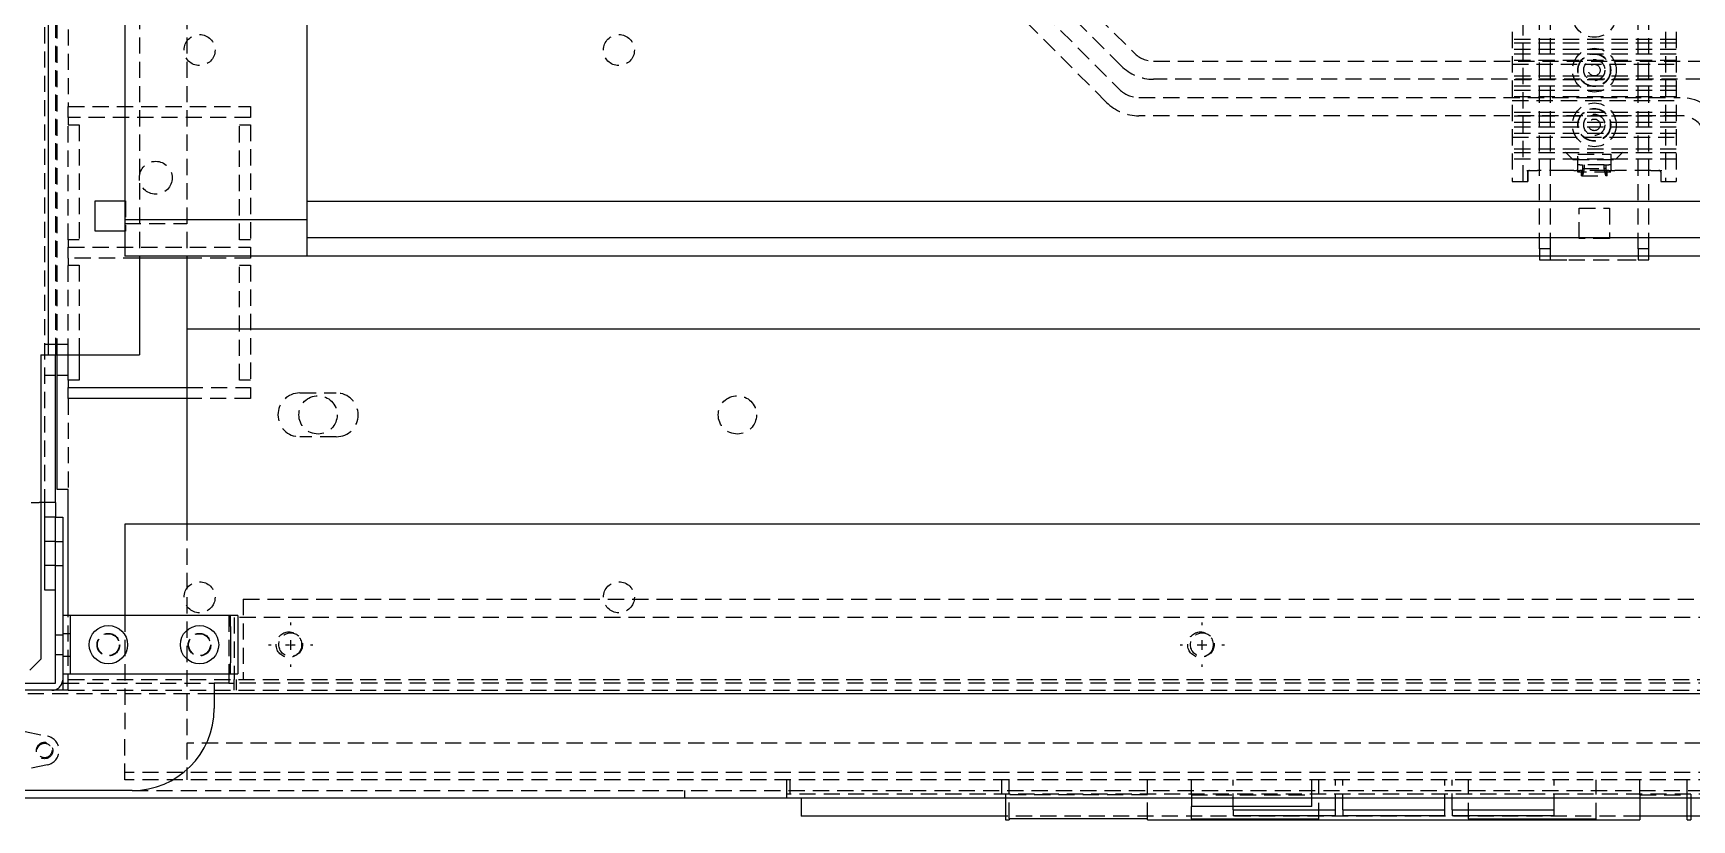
# Model space of a CAD drawing. Header units: millimetres. Extents: x -116965 to 323937, y 291661 to 566926.
# Drawn here: x -12175 to -11850.1, y 325209.8 to 325363.9 of the extents above; entities that cross this region are included whole.
import ezdxf

# ---------------------------------------------------------------- set-up
doc = ezdxf.new("R2010")
doc.units = ezdxf.units.MM
doc.linetypes.add('AXES2', pattern=[1.125, 0.75, -0.125, 0.125, -0.125])
doc.linetypes.add('HIDDEN2', pattern=[4.7625, 3.175, -1.5875])
doc.layers.add('ALPHA', color=255, linetype='Continuous')
doc.layers.add('AXE', color=80, linetype='AXES2')
doc.layers.add('Pointille_Court', color=40, linetype='HIDDEN2', lineweight=25)

msp = doc.modelspace()

# ---------------------------------------------------------------- linework, layer by layer
at = {"layer": 'ALPHA'}
for p, q in [((-12172.093164, 325628.054828), (-12172.093164, 325300.911971)), ((-12157.093164, 325455.911971), (-12157.093164, 325327.340542)), ((-12121.378879, 325327.340542), (-12121.378879, 325455.911971)), ((-12162.914593, 325331.019113), (-12157.093164, 325331.019113)), ((-12162.914593, 325325.090542), (-12162.914593, 325331.019113)), ((-11795.664593, 325330.911971), (-12121.378879, 325330.911971)), ((-12157.093164, 325327.340542), (-12157.093164, 325320.197685)), ((-12121.378879, 325327.340542), (-12157.093164, 325327.340542)), ((-12121.378879, 325320.197685), (-12121.378879, 325327.340542)), ((-12157.093164, 325325.090542), (-12162.914593, 325325.090542)), ((-11795.664593, 325323.769113), (-12121.378879, 325323.769113)), ((-12121.378879, 325320.197685), (-12157.093164, 325320.197685)), ((-12154.236022, 325320.197685), (-12154.236022, 325300.911971)), ((-12144.950307, 325320.197685), (-12144.950307, 325305.911971)), ((-11795.664593, 325320.197685), (-12121.378879, 325320.197685)), ((-12144.950307, 325319.840542), (-12154.236022, 325319.840542)), ((-12144.950307, 325305.911971), (-12144.950307, 325267.697685)), ((-11772.093164, 325305.911971), (-12144.950307, 325305.911971)), ((-12173.521736, 325300.911971), (-12172.093164, 325300.911971)), ((-12173.521736, 325300.911971), (-12173.521736, 325241.269113)), ((-12172.093164, 325300.911971), (-12154.236022, 325300.911971)), ((-12170.664593, 325271.983399), (-12170.664593, 325300.911971)), ((-12170.30745, 325274.483399), (-12170.30745, 325300.911971)), ((-12168.164593, 325295.911971), (-12168.164593, 325300.911971)), ((-12166.021736, 325300.911971), (-12166.021736, 325295.911971)), ((-12166.021736, 325295.911971), (-12168.164593, 325295.911971)), ((-12168.164593, 325292.340542), (-12168.164593, 325294.483399)), ((-12168.164593, 325294.483399), (-12144.950307, 325294.483399)), ((-12144.950307, 325292.340542), (-12168.164593, 325292.340542)), ((-12170.664593, 325271.983399), (-12173.521736, 325271.983399)), ((-12172.80745, 325271.983399), (-12172.80745, 325269.126256)), ((-12170.664593, 325271.983399), (-12170.664593, 325269.126256)), ((-12168.164593, 325274.483399), (-12170.30745, 325274.483399)), ((-12168.164593, 325249.840542), (-12168.164593, 325274.483399)), ((-12172.80745, 325269.126256), (-12172.80745, 325254.840542)), ((-12170.664593, 325269.126256), (-12172.80745, 325269.126256)), ((-12170.664593, 325269.126256), (-12169.236022, 325269.126256)), ((-12170.664593, 325236.626256), (-12170.664593, 325269.126256)), ((-12169.236022, 325269.126256), (-12169.236022, 325235.197685)), ((-12157.093164, 325267.697685), (-12157.093164, 325249.840542)), ((-11759.950307, 325267.697685), (-12157.093164, 325267.697685)), ((-12172.80745, 325254.840542), (-12170.664593, 325254.840542)), ((-12167.80745, 325249.840542), (-12169.236022, 325249.840542)), ((-12136.378879, 325249.840542), (-12167.80745, 325249.840542)), ((-12167.80745, 325249.840542), (-12167.80745, 325238.411971)), ((-12134.950307, 325249.840542), (-12136.378879, 325249.840542)), ((-12136.378879, 325247.697685), (-12136.378879, 325249.840542)), ((-12134.950307, 325249.840542), (-12134.950307, 325247.697685)), ((-12136.378879, 325247.697685), (-12136.378879, 325240.554828)), ((-12134.950307, 325247.697685), (-12134.950307, 325240.554828)), ((-12173.521736, 325241.269113), (-12175.664593, 325239.126256)), ((-12136.378879, 325238.411971), (-12136.378879, 325240.554828)), ((-12134.950307, 325240.554828), (-12134.950307, 325238.411971)), ((-12203.521736, 325236.626256), (-12170.664593, 325236.626256)), ((-12169.236022, 325238.411971), (-12167.80745, 325238.411971)), ((-12167.80745, 325238.411971), (-12136.378879, 325238.411971)), ((-12139.593164, 325236.626256), (-12139.593164, 325231.626256)), ((-12136.736022, 325236.626256), (-12139.593164, 325236.626256)), ((-12136.736022, 325238.411971), (-12136.736022, 325236.626256)), ((-12136.378879, 325238.411971), (-12134.950307, 325238.411971)), ((-12169.236022, 325235.197685), (-12204.950307, 325235.197685)), ((-11715.664593, 325234.483399), (-12139.593164, 325234.483399)), ((-12194.236022, 325214.126256), (-11715.664593, 325214.126256)), ((-12155.664593, 325215.554828), (-12190.664593, 325215.554828)), ((-12024.593164, 325214.126256), (-12024.593164, 325210.554828)), ((-11984.593164, 325214.126256), (-11984.593164, 325209.840542)), ((-11948.164593, 325214.126256), (-11948.164593, 325212.44613)), ((-11924.593164, 325212.44613), (-11924.593164, 325214.126256)), ((-11860.30745, 325214.126256), (-11860.30745, 325209.840542)), ((-11851.021736, 325209.840542), (-11851.021736, 325214.126256)), ((-11850.30745, 325214.126256), (-11850.30745, 325209.840542)), ((-11984.593164, 325210.554828), (-12024.593164, 325210.554828)), ((-11984.593164, 325209.840542), (-11983.878879, 325209.840542)), ((-11983.878879, 325210.073802), (-11956.736022, 325210.073802)), ((-11983.878879, 325210.073802), (-11983.878879, 325209.840542)), ((-11956.736022, 325209.840542), (-11956.736022, 325210.073802)), ((-11956.736022, 325209.840542), (-11860.30745, 325209.840542)), ((-11924.593164, 325212.44613), (-11948.164593, 325212.44613)), ((-11948.164593, 325210.008691), (-11923.164593, 325210.008691)), ((-11948.164593, 325210.008691), (-11948.164593, 325209.91527)), ((-11923.164593, 325209.91527), (-11948.164593, 325209.91527)), ((-11939.950307, 325211.786598), (-11919.950307, 325211.786598)), ((-11939.950307, 325211.786598), (-11939.950307, 325210.622146)), ((-11919.950307, 325210.622146), (-11939.950307, 325210.622146)), ((-11923.164593, 325209.91527), (-11923.164593, 325210.008691)), ((-11919.950307, 325210.622146), (-11919.950307, 325211.786598)), ((-11918.521736, 325211.786598), (-11898.521736, 325211.786598)), ((-11918.521736, 325211.786598), (-11918.521736, 325210.622146)), ((-11898.521736, 325210.622146), (-11918.521736, 325210.622146)), ((-11898.521736, 325210.622146), (-11898.521736, 325211.786598)), ((-11897.093164, 325211.786598), (-11877.093164, 325211.786598)), ((-11897.093164, 325211.786598), (-11897.093164, 325210.622146)), ((-11877.093164, 325210.622146), (-11897.093164, 325210.622146)), ((-11893.878879, 325210.008691), (-11868.878879, 325210.008691)), ((-11893.878879, 325210.008691), (-11893.878879, 325209.91527)), ((-11868.878879, 325209.91527), (-11893.878879, 325209.91527)), ((-11877.093164, 325210.622146), (-11877.093164, 325211.786598)), ((-11868.878879, 325209.91527), (-11868.878879, 325210.008691)), ((-11851.021736, 325210.554828), (-11860.30745, 325210.554828)), ((-11851.021736, 325209.840542), (-11850.30745, 325209.840542)), ((-11810.30745, 325210.554828), (-11850.30745, 325210.554828))]:
    msp.add_line(p, q, dxfattribs=at)
for centre in [(-12160.30745, 325244.126256), (-12142.450307, 325244.126256)]:
    msp.add_circle(centre, 3.75, dxfattribs=at)
msp.add_arc((-12155.664593, 325231.626256), 16.071429, 270, 0, dxfattribs=at)
at = {"layer": 'AXE'}
for p, q in [((-12124.593164, 325247.983399), (-12124.593164, 325248.447685)), ((-11946.021736, 325247.983399), (-11946.021736, 325248.447685)), ((-12128.914593, 325244.126256), (-12128.450307, 325244.126256)), ((-12125.593164, 325244.126256), (-12123.593164, 325244.126256)), ((-12124.593164, 325243.126256), (-12124.593164, 325245.126256)), ((-12120.736022, 325244.126256), (-12120.271736, 325244.126256)), ((-11950.343164, 325244.126256), (-11949.878879, 325244.126256)), ((-11947.021736, 325244.126256), (-11945.021736, 325244.126256)), ((-11946.021736, 325243.126256), (-11946.021736, 325245.126256)), ((-11942.164593, 325244.126256), (-11941.700307, 325244.126256)), ((-12124.593164, 325239.804828), (-12124.593164, 325240.269113)), ((-11946.021736, 325239.804828), (-11946.021736, 325240.269113))]:
    msp.add_line(p, q, dxfattribs=at)
at = {"layer": 'Pointille_Court'}
for p, q in [((-12172.80745, 325626.983399), (-12172.80745, 325271.983399)), ((-12170.664593, 325628.054828), (-12170.664593, 325300.911971)), ((-11879.950307, 325321.626256), (-11879.950307, 325485.197685)), ((-11877.80745, 325321.626256), (-11877.80745, 325485.197685)), ((-11860.664593, 325321.626256), (-11860.664593, 325485.197685)), ((-11858.521735, 325321.626256), (-11858.521735, 325470.197685)), ((-12067.666951, 325468.271471), (-11959.376521, 325359.981041)), ((-12074.809808, 325465.414328), (-11962.233664, 325352.838184)), ((-11961.901902, 325357.45566), (-12070.192332, 325465.74609)), ((-12154.236022, 325463.054828), (-12154.236022, 325320.197685)), ((-12144.950307, 325463.054828), (-12144.950307, 325320.197685)), ((-11964.759045, 325350.312803), (-12077.335189, 325462.888947)), ((-12170.30745, 325300.911971), (-12170.30745, 325445.554828)), ((-12168.164593, 325445.554828), (-12168.164593, 325349.483399)), ((-11885.30745, 325378.411971), (-11885.30745, 325334.840542)), ((-11883.164593, 325334.840542), (-11883.164593, 325378.411971)), ((-11855.30745, 325378.411971), (-11855.30745, 325334.840542)), ((-11853.164593, 325378.411971), (-11853.164593, 325334.840542)), ((-11853.164593, 325362.590542), (-11885.30745, 325362.590542)), ((-11853.164593, 325361.876256), (-11885.30745, 325361.876256)), ((-11853.164593, 325360.639077), (-11885.30745, 325360.639077)), ((-11853.164593, 325359.756293), (-11885.30745, 325359.756293)), ((-11955.588449, 325358.411971), (-11848.143981, 325358.411971)), ((-11853.164593, 325358.519113), (-11885.30745, 325358.519113)), ((-11885.30745, 325357.804828), (-11853.164593, 325357.804828)), ((-11848.143981, 325354.840542), (-11955.588449, 325354.840542)), ((-11853.164593, 325355.447685), (-11885.30745, 325355.447685)), ((-11853.164593, 325354.733399), (-11885.30745, 325354.733399)), ((-11853.164593, 325353.49622), (-11885.30745, 325353.49622)), ((-11853.164593, 325352.613435), (-11885.30745, 325352.613435)), ((-12168.164593, 325347.340542), (-12168.164593, 325349.483399)), ((-12168.164593, 325349.483399), (-12132.450307, 325349.483399)), ((-12132.450307, 325349.483399), (-12132.450307, 325347.340542)), ((-11958.445592, 325351.269113), (-11852.429695, 325351.269113)), ((-11853.164593, 325351.376256), (-11885.30745, 325351.376256)), ((-11885.30745, 325350.661971), (-11853.164593, 325350.661971)), ((-12168.164593, 325347.340542), (-12168.164593, 325345.911971)), ((-12132.450307, 325347.340542), (-12168.164593, 325347.340542)), ((-11852.429695, 325347.697685), (-11958.445592, 325347.697685)), ((-11853.164593, 325348.304828), (-11885.30745, 325348.304828)), ((-11853.164593, 325347.590542), (-11885.30745, 325347.590542)), ((-11853.164593, 325346.353363), (-11885.30745, 325346.353363)), ((-12168.164593, 325323.411971), (-12168.164593, 325345.911971)), ((-12168.164593, 325345.911971), (-12166.021736, 325345.911971)), ((-12166.021736, 325345.911971), (-12166.021736, 325323.411971)), ((-12134.593164, 325323.411971), (-12134.593164, 325345.911971)), ((-12134.593164, 325345.911971), (-12132.450307, 325345.911971)), ((-12132.450307, 325345.911971), (-12132.450307, 325323.411971)), ((-11853.164593, 325345.470578), (-11885.30745, 325345.470578)), ((-11853.164593, 325344.233399), (-11885.30745, 325344.233399)), ((-11885.30745, 325343.519113), (-11853.164593, 325343.519113)), ((-11853.164593, 325341.161971), (-11885.30745, 325341.161971)), ((-11853.164593, 325340.447685), (-11885.30745, 325340.447685)), ((-11874.850725, 325340.554828), (-11873.423024, 325339.127127)), ((-11872.450307, 325340.197685), (-11866.021735, 325340.197685)), ((-11872.450307, 325336.626256), (-11872.450307, 325340.197685)), ((-11866.021735, 325340.197685), (-11866.021735, 325336.626256)), ((-11865.049019, 325339.127127), (-11863.621317, 325340.554828)), ((-11853.164593, 325339.210506), (-11885.30745, 325339.210506)), ((-11882.46538, 325336.983399), (-11880.334262, 325336.983399)), ((-11882.264593, 325334.840542), (-11882.264593, 325336.626256)), ((-11882.263699, 325336.651503), (-11882.263699, 325336.983399)), ((-11882.263699, 325336.651503), (-11882.263699, 325334.840542)), ((-11874.850725, 325336.983399), (-11880.334262, 325336.983399)), ((-11873.423024, 325336.983399), (-11874.850725, 325336.983399)), ((-11873.23979, 325336.983399), (-11873.423024, 325336.983399)), ((-11873.421283, 325339.126256), (-11865.05076, 325339.126256)), ((-11873.23979, 325336.983399), (-11872.704402, 325336.983399)), ((-11872.610372, 325336.983399), (-11872.704402, 325336.983399)), ((-11872.074989, 325338.054828), (-11872.610372, 325338.054828)), ((-11872.610372, 325336.983399), (-11872.074989, 325336.983399)), ((-11866.021735, 325336.626256), (-11872.450307, 325336.626256)), ((-11872.074989, 325338.054828), (-11871.515492, 325338.054828)), ((-11871.76163, 325336.983399), (-11872.074989, 325336.983399)), ((-11871.76163, 325335.911971), (-11871.76163, 325336.983399)), ((-11866.908835, 325336.983399), (-11871.76163, 325336.983399)), ((-11871.515492, 325337.340542), (-11871.723956, 325335.911971)), ((-11871.563207, 325336.983399), (-11871.563207, 325335.911971)), ((-11871.515492, 325338.054828), (-11871.515492, 325337.340542)), ((-11867.302288, 325338.054828), (-11871.515492, 325338.054828)), ((-11871.515492, 325337.340542), (-11867.302288, 325337.340542)), ((-11871.502985, 325335.911971), (-11871.169755, 325337.340542)), ((-11871.169755, 325337.340542), (-11871.169755, 325338.054828)), ((-11867.302288, 325337.340542), (-11867.302288, 325338.054828)), ((-11867.302288, 325338.054828), (-11866.4073, 325338.054828)), ((-11866.956551, 325337.340542), (-11867.302288, 325337.340542)), ((-11866.969057, 325335.911971), (-11867.302288, 325337.340542)), ((-11866.956551, 325338.054828), (-11866.956551, 325337.340542)), ((-11866.956551, 325337.340542), (-11866.748086, 325335.911971)), ((-11866.4073, 325336.983399), (-11866.908835, 325336.983399)), ((-11866.908835, 325336.983399), (-11866.908835, 325335.911971)), ((-11866.710412, 325335.911971), (-11866.710412, 325336.983399)), ((-11865.87243, 325338.054828), (-11866.4073, 325338.054828)), ((-11866.4073, 325336.983399), (-11865.87243, 325336.983399)), ((-11865.86167, 325338.054828), (-11865.87243, 325338.054828)), ((-11865.76764, 325336.983399), (-11865.87243, 325336.983399)), ((-11865.76764, 325336.983399), (-11865.232252, 325336.983399)), ((-11865.049019, 325336.983399), (-11865.232252, 325336.983399)), ((-11863.621317, 325336.983399), (-11865.049019, 325336.983399)), ((-11858.13778, 325336.983399), (-11863.621317, 325336.983399)), ((-11858.13778, 325336.983399), (-11856.006662, 325336.983399)), ((-11856.208343, 325336.651503), (-11856.208343, 325336.983399)), ((-11856.208343, 325336.651503), (-11856.208343, 325334.840542)), ((-11856.20745, 325336.626256), (-11856.20745, 325334.840542)), ((-11885.30745, 325334.840542), (-11883.164593, 325334.840542)), ((-11883.164593, 325334.840542), (-11882.263699, 325334.840542)), ((-11871.723956, 325335.911971), (-11871.76163, 325335.911971)), ((-11871.723956, 325335.911971), (-11866.969057, 325335.911971)), ((-11866.908835, 325335.911971), (-11866.969057, 325335.911971)), ((-11866.710412, 325335.911971), (-11866.908835, 325335.911971)), ((-11856.208343, 325334.840542), (-11855.30745, 325334.840542)), ((-11855.30745, 325334.840542), (-11853.164593, 325334.840542)), ((-12157.093164, 325331.019113), (-12156.986022, 325331.019113)), ((-12156.986022, 325331.019113), (-12156.986022, 325325.090542)), ((-12157.093164, 325326.626256), (-12144.950307, 325326.626256)), ((-11872.200307, 325329.590542), (-11866.271735, 325329.590542)), ((-11872.200307, 325323.661971), (-11872.200307, 325329.590542)), ((-11866.271735, 325329.590542), (-11866.271735, 325323.661971)), ((-12168.164593, 325323.411971), (-12168.164593, 325321.983399)), ((-12166.021736, 325323.411971), (-12168.164593, 325323.411971)), ((-12156.986022, 325325.090542), (-12157.093164, 325325.090542)), ((-12132.450307, 325323.411971), (-12134.593164, 325323.411971)), ((-11866.271735, 325323.661971), (-11872.200307, 325323.661971)), ((-12168.164593, 325319.840542), (-12168.164593, 325321.983399)), ((-12168.164593, 325321.983399), (-12132.450307, 325321.983399)), ((-12132.450307, 325321.983399), (-12132.450307, 325319.840542)), ((-11877.80745, 325321.626256), (-11879.950307, 325321.626256)), ((-11879.950307, 325321.626256), (-11879.950307, 325319.483399)), ((-11877.80745, 325319.483399), (-11877.80745, 325321.626256)), ((-11860.664593, 325321.626256), (-11860.664593, 325319.483399)), ((-11858.521735, 325321.626256), (-11860.664593, 325321.626256)), ((-11858.521735, 325319.483399), (-11858.521735, 325321.626256)), ((-12168.164593, 325319.840542), (-12168.164593, 325318.411971)), ((-12154.236022, 325319.840542), (-12168.164593, 325319.840542)), ((-12168.164593, 325300.911971), (-12168.164593, 325318.411971)), ((-12168.164593, 325318.411971), (-12166.021736, 325318.411971)), ((-12166.021736, 325318.411971), (-12166.021736, 325300.911971)), ((-12132.450307, 325319.840542), (-12144.950307, 325319.840542)), ((-12134.593164, 325295.911971), (-12134.593164, 325318.411971)), ((-12134.593164, 325318.411971), (-12132.450307, 325318.411971)), ((-12132.450307, 325318.411971), (-12132.450307, 325295.911971)), ((-11879.950307, 325319.483399), (-11877.80745, 325319.483399)), ((-11877.80745, 325319.483399), (-11874.236021, 325319.483399)), ((-11874.236021, 325319.483399), (-11864.236021, 325319.483399)), ((-11864.236021, 325319.483399), (-11860.664593, 325319.483399)), ((-11860.664593, 325319.483399), (-11858.521735, 325319.483399)), ((-12170.664593, 325302.876256), (-12172.80745, 325302.876256)), ((-12168.164593, 325302.876256), (-12170.30745, 325302.876256)), ((-12170.664593, 325296.804828), (-12172.80745, 325296.804828)), ((-12168.164593, 325296.804828), (-12170.30745, 325296.804828)), ((-12168.164593, 325295.911971), (-12168.164593, 325294.483399)), ((-12144.950307, 325294.483399), (-12132.450307, 325294.483399)), ((-12132.450307, 325295.911971), (-12134.593164, 325295.911971)), ((-12132.450307, 325294.483399), (-12132.450307, 325292.340542)), ((-12168.164593, 325292.340542), (-12168.164593, 325274.483399)), ((-12132.450307, 325292.340542), (-12144.950307, 325292.340542)), ((-12122.80745, 325293.411971), (-12115.664593, 325293.411971)), ((-12115.664593, 325284.840542), (-12122.80745, 325284.840542)), ((-12184.950307, 325271.983399), (-12173.878879, 325271.983399)), ((-12173.521736, 325271.983399), (-12173.878879, 325271.983399)), ((-12144.950307, 325267.697685), (-12144.950307, 325224.840542)), ((-12170.664593, 325264.304828), (-12172.80745, 325264.304828)), ((-12170.664593, 325264.304828), (-12169.236022, 325264.304828)), ((-12170.664593, 325259.661971), (-12172.80745, 325259.661971)), ((-12170.664593, 325259.661971), (-12169.236022, 325259.661971)), ((-12133.878879, 325253.054828), (-11776.021736, 325253.054828)), ((-12133.878879, 325253.054828), (-12133.878879, 325237.340542)), ((-12168.164593, 325235.197685), (-12168.164593, 325249.840542)), ((-12157.093164, 325249.840542), (-12157.093164, 325226.269113)), ((-12136.736022, 325249.840542), (-12136.736022, 325238.411971)), ((-11774.236022, 325249.483399), (-12135.664593, 325249.483399)), ((-12135.664593, 325249.483399), (-12135.664593, 325237.340542)), ((-12170.664593, 325246.054828), (-12169.236022, 325246.054828)), ((-12169.236022, 325246.340542), (-12167.80745, 325246.340542)), ((-12170.664593, 325242.197685), (-12169.236022, 325242.197685)), ((-12169.236022, 325241.911971), (-12167.80745, 325241.911971)), ((-12169.236022, 325236.626256), (-12139.593164, 325236.626256)), ((-12168.164593, 325237.340542), (-11741.736022, 325237.340542)), ((-12136.736022, 325236.626256), (-12135.664593, 325236.626256)), ((-12135.664593, 325235.197685), (-12135.664593, 325237.340542)), ((-11774.236022, 325236.626256), (-12135.664593, 325236.626256)), ((-12135.30745, 325237.340542), (-12135.30745, 325235.197685)), ((-12139.593164, 325234.483399), (-12184.950307, 325234.483399)), ((-12168.164593, 325235.197685), (-12169.236022, 325235.197685)), ((-12168.164593, 325235.197685), (-11759.950307, 325235.197685)), ((-12185.950307, 325229.010804), (-12172.236022, 325226.211387)), ((-12157.093164, 325217.697685), (-12157.093164, 325226.269113)), ((-12144.950307, 325224.840542), (-12144.950307, 325217.697685)), ((-11772.093164, 325224.840542), (-12144.950307, 325224.840542)), ((-12172.236022, 325220.612554), (-12185.950307, 325217.813137)), ((-11759.950307, 325219.126256), (-12157.093164, 325219.126256)), ((-11759.950307, 325217.697685), (-12157.093164, 325217.697685)), ((-12027.450307, 325217.697685), (-12027.450307, 325214.840542)), ((-12026.736022, 325214.840542), (-12026.736022, 325217.697685)), ((-11985.30745, 325214.840542), (-11985.30745, 325217.697685)), ((-11983.878879, 325210.073802), (-11983.878879, 325217.697685)), ((-11956.736022, 325210.073802), (-11956.736022, 325217.697685)), ((-11948.164593, 325214.758981), (-11948.164593, 325217.697685)), ((-11939.950307, 325211.786598), (-11939.950307, 325217.697685)), ((-11924.593164, 325214.758981), (-11924.593164, 325217.697685)), ((-11923.164593, 325210.008691), (-11923.164593, 325217.697685)), ((-11919.950307, 325211.786598), (-11919.950307, 325217.697685)), ((-11918.521736, 325211.786598), (-11918.521736, 325217.697685)), ((-11898.521736, 325211.786598), (-11898.521736, 325217.697685)), ((-11897.093164, 325211.786598), (-11897.093164, 325217.697685)), ((-11893.878879, 325210.008691), (-11893.878879, 325217.697685)), ((-11877.093164, 325211.786598), (-11877.093164, 325217.697685)), ((-11868.878879, 325210.008691), (-11868.878879, 325217.697685)), ((-11860.30745, 325214.758981), (-11860.30745, 325217.697685)), ((-11851.021736, 325214.758981), (-11851.021736, 325217.697685)), ((-12155.664593, 325215.554828), (-11717.093164, 325215.554828)), ((-12047.450307, 325215.554828), (-12047.450307, 325214.126256)), ((-11807.450307, 325214.840542), (-12027.450307, 325214.840542)), ((-12027.450307, 325214.840542), (-12027.450307, 325214.126256)), ((-11984.593164, 325214.840542), (-11984.593164, 325214.126256)), ((-11956.736022, 325214.758981), (-11983.878879, 325214.758981)), ((-11948.164593, 325214.758981), (-11924.593164, 325214.758981)), ((-11948.164593, 325214.758981), (-11948.164593, 325214.126256)), ((-11924.593164, 325214.126256), (-11924.593164, 325214.758981)), ((-11860.30745, 325214.758981), (-11851.021736, 325214.758981)), ((-11860.30745, 325214.758981), (-11860.30745, 325214.126256)), ((-11851.021736, 325214.126256), (-11851.021736, 325214.758981)), ((-11850.30745, 325214.840542), (-11850.30745, 325214.126256)), ((-11860.30745, 325210.554828), (-11984.593164, 325210.554828)), ((-11948.164593, 325210.008691), (-11948.164593, 325212.44613)), ((-11850.30745, 325210.554828), (-11851.021736, 325210.554828))]:
    msp.add_line(p, q, dxfattribs=at)
for centre, radius in [((-11869.236021, 325367.340542), 4.285714), ((-12142.450307, 325360.554828), 3.035714), ((-12060.30745, 325360.554828), 3.035714), ((-11869.236021, 325356.626256), 4.285714), ((-11869.236021, 325356.626256), 3.214286), ((-11869.236021, 325356.626256), 3.142857), ((-11869.236021, 325356.626256), 2.071429), ((-11869.236021, 325356.626256), 1.142857), ((-11869.236021, 325345.911971), 4.285714), ((-11869.236021, 325345.911971), 3.214286), ((-11869.236021, 325345.911971), 3.142857), ((-11869.236021, 325345.911971), 2.071429), ((-11869.236021, 325345.911971), 1.142857), ((-12151.021736, 325335.554828), 3.214286), ((-12119.236022, 325289.126256), 3.75), ((-12037.093164, 325289.126256), 3.75), ((-12142.450307, 325253.411971), 3.035714), ((-12060.30745, 325253.411971), 3.035714), ((-12160.30745, 325244.126256), 2.214286), ((-12160.30745, 325244.126256), 2.142857), ((-12142.450307, 325244.126256), 2.214286), ((-12142.450307, 325244.126256), 2.142857), ((-12124.950307, 325244.126256), 2.5), ((-12124.593164, 325244.126256), 2.321429), ((-11946.378879, 325244.126256), 2.5), ((-11946.021736, 325244.126256), 2.321429), ((-12172.80745, 325223.411971), 1.607143), ((-12172.80745, 325223.411971), 1.428571)]:
    msp.add_circle(centre, radius, dxfattribs=at)
for centre, radius, start, end in [((-11955.588449, 325363.769113), 5.357143, 225, 270), ((-11955.588449, 325363.769113), 8.928571, 225, 270), ((-11958.445592, 325356.626256), 5.357143, 225, 270), ((-11958.445592, 325356.626256), 8.928571, 225, 270), ((-11852.429695, 325342.340542), 8.928571, 30, 90), ((-11852.429695, 325342.340542), 5.357143, 30, 90), ((-11881.90745, 325336.626256), 0.357143, 175.94639741, 180), ((-11881.90745, 325336.626256), 0.357143, 90, 175.94639741), ((-11856.564593, 325336.626256), 0.357143, 4.05360259, 90), ((-11856.564593, 325336.626256), 0.357143, 0, 4.05360259), ((-12122.80745, 325289.126256), 4.285714, 90, 270), ((-12115.664593, 325289.126256), 4.285714, 270, 90), ((-12171.378879, 325237.340542), 2.142857, 270, 0), ((-12172.80745, 325223.411971), 2.857143, 281.53695903, 78.46304097)]:
    msp.add_arc(centre, radius, start, end, dxfattribs=at)
for centre, major_axis, start_param, end_param in [((-11873.421283, 325340.554828), (0, -1.428571), 6.2482787221, 6.2831853072), ((-11865.05076, 325340.554828), (0, 1.428571), 3.1415926536, 3.1764992386)]:
    msp.add_ellipse(centre, major_axis=major_axis, ratio=0.0349207695, start_param=start_param, end_param=end_param, dxfattribs=at)

doc.saveas('drawing.dxf')
